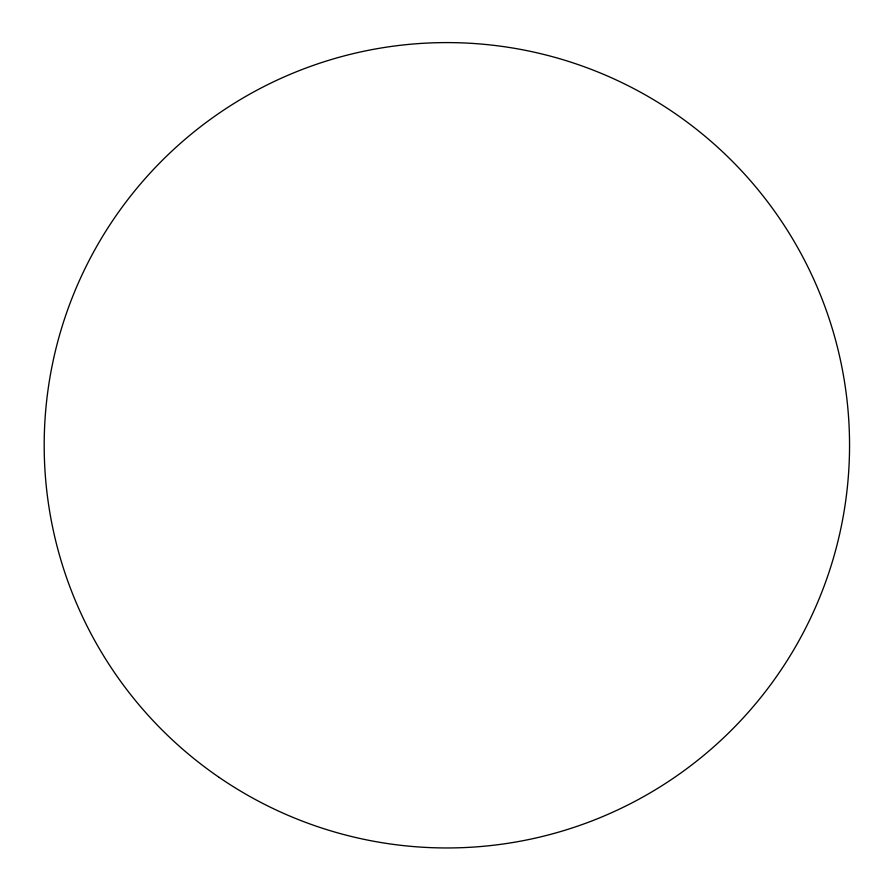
<?xml version="1.0" encoding="UTF-8"?>
<svg xmlns="http://www.w3.org/2000/svg" width="893" height="893" viewBox="0 0 893 893"><rect width="100%" height="100%" fill="white"/><g stroke="black" fill="none" stroke-linecap="round" stroke-linejoin="round"><path stroke-width="1.34" d="M219.232 777.446A402.687 402.687 0 0 0 848.35 476.326A402.687 402.687 0 0 0 273.012 82.056A402.687 402.687 0 0 0 219.232 777.446"/></g></svg>
